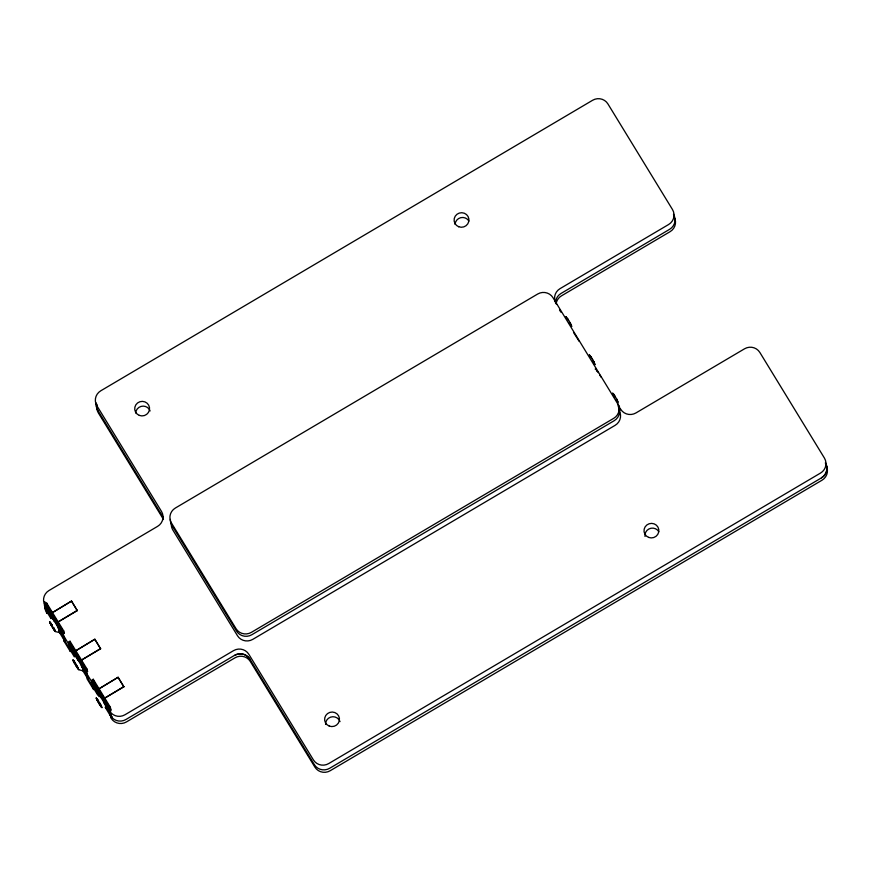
<?xml version="1.0" encoding="UTF-8"?>
<svg xmlns="http://www.w3.org/2000/svg" width="871" height="871" viewBox="0 0 871 871"><rect width="100%" height="100%" fill="white"/><g stroke="black" fill="none" stroke-linecap="round" stroke-linejoin="round"><path stroke-width="1.31" d="M54.1 629.864L55.363 631.54L53.958 628.448M51.041 618.693L47.622 613.097L45.717 603.636L46.675 603.07L63.768 631.029L64.247 633.391M46.675 603.07L48.58 612.531L47.078 613.424L45.586 606.27L47.165 605.334L64.269 633.282L62.69 634.219L64.149 641.394L70.322 651.497L71.901 650.561L74.656 655.177M71.531 601.066L52.423 612.618L71.531 601.066L77.279 610.625L58.117 621.938L77.236 610.386M59.25 632.117L64.715 641.056L62.81 631.595L63.768 631.029M573.532 332.472L579.182 341.356M69.843 649.124L63.627 638.966L64.726 638.323M63.692 639.02L64.759 638.389M64.171 641.383L65.673 640.49M74.373 656.865L70.954 651.268L69.049 641.796L70.007 641.23L87.1 669.189L87.579 671.563M70.322 651.497L68.853 644.322L70.431 643.397M69.822 649.047L71.422 648.187M70.954 651.268L71.912 650.702L70.007 641.23M94.863 639.238L75.755 650.789L94.863 639.238L100.611 648.786L81.449 660.109L100.568 648.557M89.005 678.661L88.047 679.228L86.142 669.755L87.1 669.189M595.176 369.075L596.134 368.509L596.613 370.883M85.957 672.27L87.525 671.356L77.399 654.752M596.689 370.6L598.333 372.679M86.915 677.007L88.025 676.44M87.427 679.445L88.504 678.803M97.628 694.895L94.21 689.299L92.304 679.837L93.262 679.271L110.345 707.23L111.063 710.78M98.641 689.494L93.709 681.438L95.179 688.602L93.6 689.538L92.108 682.385L93.687 681.449M86.893 677.017L93.11 687.175L94.645 686.185M93.121 687.175L94.689 686.25L110.214 711.618M94.21 689.299L95.168 688.732L93.262 679.271M118.118 677.268L99 688.819L118.118 677.268L123.867 686.827L104.705 698.139L123.813 686.588M105.151 707.198L111.303 717.258L109.387 707.796L110.345 707.23M618.432 407.116L619.39 406.55L552.976 297.664A11.16 10.888 -11.4 0 0 537.701 294.006L175.332 508.054A11.16 10.888 -11.4 0 0 171.456 523.025L236.063 628.72A11.16 10.888 -11.4 0 0 251.338 632.379L613.707 418.341A11.16 10.888 -11.4 0 0 617.583 403.36M109.223 710.333L110.78 709.408L99.12 690.289M618.889 409.283L620.228 408.488L620.696 409.272A11.149 10.888 -11.4 0 0 635.972 412.93L744.574 348.781A11.149 10.888 -11.4 0 1 759.85 352.45L824.423 458.07A11.149 10.888 -11.4 0 1 820.536 473.051L328.683 763.584A11.149 10.888 -11.4 0 1 313.408 759.915L248.834 654.295A11.149 10.888 -11.4 0 0 233.548 650.637L124.956 714.775A11.149 10.888 -11.4 0 1 109.681 711.117L109.202 710.344L111.15 718.281A11.149 10.888 -11.4 0 0 126.426 721.939L235.018 657.801A11.149 10.888 -11.4 0 1 250.304 661.459L314.877 767.09A11.149 10.888 -11.4 0 0 330.153 770.748L822.006 480.215A11.149 10.888 -11.4 0 0 825.893 465.234M110.182 715.069L111.15 714.579M110.693 717.497L112.261 716.691M821.484 477.776A11.149 10.888 -11.4 0 0 825.37 462.806A11.149 10.888 -11.4 0 1 821.527 477.841L329.63 768.309A11.149 10.888 -11.4 0 1 314.355 764.651L249.781 659.031A11.149 10.888 -11.4 0 0 234.506 655.373L125.914 719.511A11.149 10.888 -11.4 0 1 110.671 715.918L110.16 715.08M55.363 631.54L60.426 632.847M76.975 667.36L78.738 669.69L77.9 667.763M78.695 669.701L83.758 671.018M617.887 402.108L617.147 400.039M594.523 363.958L594.098 362.39M618.029 402.446L617.354 400.42M570.875 325.395L571.496 326.015L571.104 324.894M590.135 355.858L589.558 355.226L589.678 355.836M594.436 363.991L595.122 364.677L593.902 361.998M613.391 393.888L612.814 393.257L613.042 394.106M617.463 401.596L617.278 401.346M54.503 630.419L55.113 631.04L54.721 629.918M73.763 660.871L73.142 660.251L73.404 661.089M101.08 706.621L101.7 707.241L101.308 706.12M570.897 325.536L571.79 326.505L570.941 324.578M594.218 363.566L593.489 362.63M73.948 661.133L72.848 659.761L74.296 662.842M590.124 355.716L590.995 357.088M594.229 363.697L593.597 362.684M613.38 393.757L614.48 395.488M613.783 394.443L612.574 393.224M617.474 401.738L617.245 401.411M50.823 623.255L49.56 621.589L50.202 623.211M54.514 630.55L53.882 629.537M73.741 660.741L74.612 662.102M100.688 706.065L101.983 707.731L100.764 705.053M101.09 706.751L100.23 705.39M567.424 318.568L565.943 316.565L566.194 317.512M590.756 356.729L589.275 354.737L589.525 355.673M51.041 623.582L49.81 622.09L50.072 622.928M73.97 661.067L74.852 662.472M97.628 699.783L96.387 698.292L96.659 699.13M567.652 318.917L566.27 317.469M613.848 394.443L614.24 395.118M50.888 623.255L51.28 623.93M53.643 629.189L54.035 629.864M97.857 700.132L96.137 697.791L97.117 700.088M100.622 706.065L99.991 705.02M567.533 318.623L568.142 319.668M590.865 356.794L591.235 357.458M616.614 400.366L616.135 399.626M51.149 623.647L51.52 624.3M53.773 629.472L53.164 628.437M76.735 666.99L78.444 669.2L77.715 667.404M97.726 699.849L98.096 700.502M567.794 319.036L568.382 320.049M591.126 357.208L591.474 357.829M614.382 395.238L614.719 395.87M51.411 624.061L51.759 624.681M74.743 662.221L75.091 662.853M53.512 629.069L52.924 628.056M76.496 666.609L76.844 667.23M97.998 700.262L98.347 700.883M99.751 704.639L100.089 705.27M591.398 357.633L591.714 358.221M569.307 323.032L569.623 323.62M614.643 395.663L616.559 398.874M592.639 361.204L592.955 361.792M51.683 624.474L51.999 625.073M75.015 662.646L75.331 663.234M98.26 700.676L98.586 701.275M76.256 666.217L76.572 666.816M99.827 704.846L98.183 702.124M568.328 319.886L568.621 320.441M591.67 358.057L591.953 358.602M51.955 624.91L52.238 625.454M75.287 663.081L75.57 663.626M98.532 701.111L98.826 701.656M52.685 627.664L52.968 628.22M76.3 666.38L74.656 663.604M99.555 704.421L98.75 703.093M556.602 304.415L556.134 303.641A11.149 10.888 -11.4 0 1 560.009 288.66L668.601 224.522A11.149 10.888 -11.4 0 0 672.488 209.541L607.914 103.91A11.149 10.888 -11.4 0 0 592.639 100.252L100.786 390.785A11.149 10.888 -11.4 0 0 96.899 405.766L161.473 511.386A11.149 10.888 -11.4 0 1 157.586 526.367L48.994 590.516A11.149 10.888 -11.4 0 0 45.107 605.497L45.586 606.27M599.705 374.922L601.077 377.165M559.509 309.945L560.859 312.145M71.585 601.306L77.279 610.625M94.917 639.466L100.611 648.786M118.162 677.507L123.867 686.827M70.442 643.386L75.374 651.443M75.853 652.227L76.888 653.914M45.717 603.636L62.81 631.595M69.049 641.796L86.142 669.755M92.304 679.837L109.387 707.796M62.592 633.718L48.134 610.059L46.555 610.996L46.065 610.233A11.149 10.888 -11.4 0 1 44.846 601.981M71.4 648.122L86.915 673.501M62.679 634.23L68.853 644.322M92.108 682.385L85.935 672.281L87.416 679.456L93.589 689.549M48.58 612.531L51.313 617.006M58.793 629.08L64.312 638.258M82.168 667.48L87.644 676.429M95.179 688.602L97.9 693.207M105.837 706.033L110.203 713.338M82.582 670.278L88.047 679.228M47.056 613.434L46.577 612.661A11.149 10.888 -11.4 0 1 45.031 606.477M591.932 358.482L593.031 360.344M568.6 320.321L569.699 322.183M75.548 663.506L77.203 666.348M52.706 627.784L52.195 626.859M52.445 627.349L51.89 626.412M99.338 702.44L99.904 703.398M614.904 397.612L614.403 396.73M592.694 359.843L593.314 360.834M99.566 702.897L100.176 703.888M76.31 664.867L77.704 667.273M569.612 322.118L569.982 322.673M98.271 702.189L97.639 701.144M53.229 627.131L53.599 627.686M51.324 625.432L51.694 625.988M616.45 398.755L616.831 399.354M593.195 360.725L593.587 361.323M569.863 322.553L570.973 324.513M100.067 703.779L100.448 704.378M98.02 701.743L97.378 700.676M74.383 663.114L74.775 663.713M53.479 627.577L53.871 628.176M51.051 624.943L51.443 625.541M616.69 399.201L617.093 399.833M593.445 361.16L593.848 361.803M570.113 322.999L571.18 324.905M100.317 704.214L100.709 704.846M74.525 663.277L73.665 661.753M53.73 628.013L54.372 629.102M50.79 624.474L51.193 625.106M616.929 399.626L617.332 400.29M613.522 395.194L613.924 395.859M593.674 361.596L594.087 362.26M100.546 704.65L101.374 706.131M97.138 700.219L97.541 700.883M77.301 666.609L77.933 667.698M50.954 624.681L49.952 622.841M590.451 357.415L590.255 357.034M566.705 318.568L567.119 319.254M97.323 700.469L96.539 699.043M50.736 624.267L50.126 623.19M566.923 318.862L566.738 318.503M54.383 629.243L54.797 629.929M73.284 661.013L73.687 661.699M619.39 406.55L620.098 410.099M618.062 405.723A11.16 10.888 -11.4 0 1 614.186 420.704L251.817 634.741A11.16 10.888 -11.4 0 1 236.542 631.083L171.925 525.398A11.16 10.888 -11.4 0 1 170.378 519.377M96.42 403.284A11.149 10.888 -11.4 0 0 97.857 410.502L162.463 516.187A11.149 10.888 -11.4 0 1 163.41 518.18M162.42 516.122A11.149 10.888 -11.4 0 1 163.378 518.114M555.567 303.315A11.149 10.888 -11.4 0 1 561.011 293.462L669.603 229.323A11.149 10.888 -11.4 0 0 673.479 214.342M645.019 536.449A7.436 7.262 -11.4 0 1 658.77 531.615M325.569 724.4A7.436 7.262 -11.4 0 1 340.028 721.602M455.054 224.38A7.436 7.262 -11.4 0 1 468.859 220.951M135.669 413.039A7.436 7.262 -11.4 0 1 150.106 410.938M618.998 410.361A11.16 10.888 -11.4 0 1 615.111 425.342L252.753 639.379A11.16 10.888 -11.4 0 1 237.478 635.721L172.861 530.025A11.16 10.888 -11.4 0 1 171.402 522.981M556.166 303.587A11.149 10.888 -11.4 0 1 561.49 295.835L670.071 231.686A11.149 10.888 -11.4 0 0 673.958 216.705M97.149 404.688A11.149 10.888 -11.4 0 0 98.369 412.93L162.942 518.561A11.149 10.888 -11.4 0 1 163.476 519.541M97.89 410.568A11.149 10.888 -11.4 0 1 96.452 403.338M46.109 610.288A11.149 10.888 -11.4 0 1 44.878 602.046M234.549 655.438A11.149 10.888 -11.4 0 1 249.825 659.097M51.302 618.04A9.494 0.686 59.4 0 1 53.207 619.444A9.494 0.686 59.4 0 1 59.685 630.604A9.494 0.686 59.4 0 1 58.651 630.702M54.296 621.458A9.494 0.686 59.4 0 1 53.109 617.354A9.494 0.686 59.4 0 1 60.796 630.364A9.494 0.686 59.4 0 1 57.9 627.534M74.634 656.211A9.494 0.686 59.4 0 1 76.115 656.995A9.494 0.686 59.4 0 1 82.375 667.491A9.494 0.686 59.4 0 1 83.006 670.267M78.085 660.425A9.494 0.686 59.4 0 1 76.213 655.232A9.494 0.686 59.4 0 1 84.041 668.34A9.494 0.686 59.4 0 1 81.232 665.705M99.098 696.691A9.494 0.686 59.4 0 1 98.521 693.849A9.494 0.686 59.4 0 1 105.38 705.064A9.494 0.686 59.4 0 1 105.957 707.905M100.884 697.66A9.494 0.686 59.4 0 1 99.795 693.708A9.494 0.686 59.4 0 1 107.525 706.871A9.494 0.686 59.4 0 1 104.041 703.028M648.634 537.407A7.436 7.262 -11.4 0 0 658.792 529.59A7.436 7.262 -11.4 0 0 646.87 524.952A7.436 7.262 -11.4 0 0 648.634 537.407M329.238 726.066A7.436 7.262 -11.4 0 0 339.407 718.248A7.436 7.262 -11.4 0 0 327.485 713.61A7.436 7.262 -11.4 0 0 329.238 726.066M458.712 226.743A7.436 7.262 -11.4 0 0 468.881 218.937A7.436 7.262 -11.4 0 0 456.959 214.288A7.436 7.262 -11.4 0 0 458.712 226.743M139.327 415.402A7.436 7.262 -11.4 0 0 149.496 407.584A7.436 7.262 -11.4 0 0 137.574 402.946A7.436 7.262 -11.4 0 0 139.327 415.402"/></g></svg>
